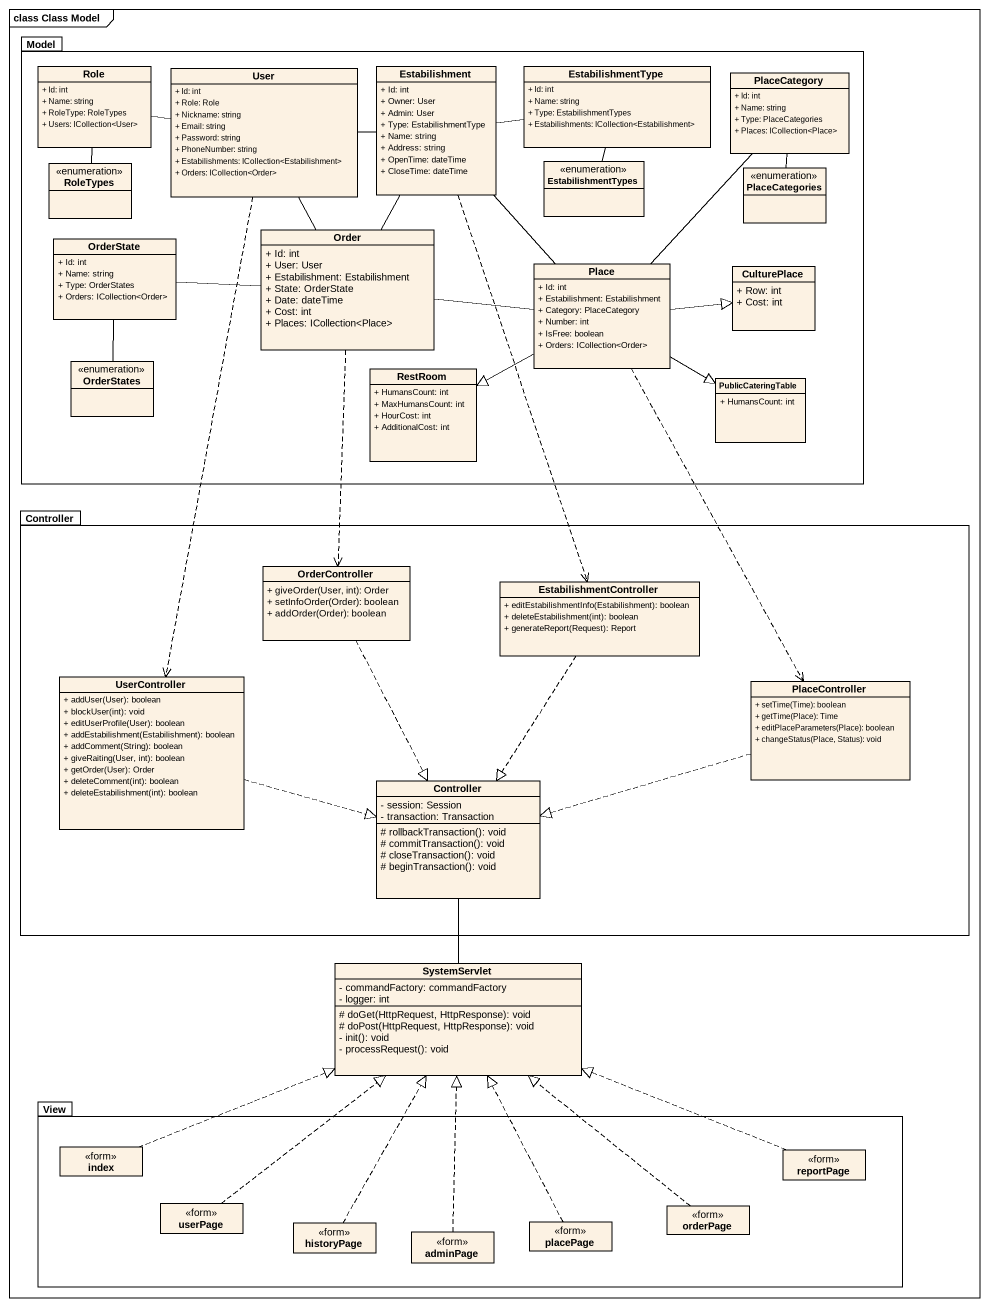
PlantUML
@startuml
mainframe class Class Model
hide circle
hide empty members
skinparam classAttributeIconSize 0
package Model {
  class Role {
    + Id: int
    + Name: string
    + RoleType: RoleTypes
    + Users: ICollection<User>
  }
  class User {
    + Id: int
    + Role: Role
    + Nickname: string
    + Email: string
    + Password: string
    + PhoneNumber: string
    + Estabilishments: ICollection<Estabilishment>
    + Orders: ICollection<Order>
  }
  class Estabilishment {
    + Id: int
    + Owner: User
    + Admin: User
    + Type: EstabilishmentType
    + Name: string
    + Address: string
    + OpenTime: dateTime
    + CloseTime: dateTime
  }
  class EstabilishmentType {
    + Id: int
    + Name: string
    + Type: EstabilishmentTypes
    + Estabilishments: ICollection<Estabilishment>
  }
  class PlaceCategory {
    + Id: int
    + Name: string
    + Type: PlaceCategories
    + Places: ICollection<Place>
  }
  enum RoleTypes
  enum EstabilishmentTypes
  enum PlaceCategories
  class OrderState {
    + Id: int
    + Name: string
    + Type: OrderStates
    + Orders: ICollection<Order>
  }
  class Order {
    + Id: int
    + User: User
    + Estabilishment: Estabilishment
    + State: OrderState
    + Date: dateTime
    + Cost: int
    + Places: ICollection<Place>
  }
  class Place {
    + Id: int
    + Estabilishment: Estabilishment
    + Category: PlaceCategory
    + Number: int
    + IsFree: boolean
    + Orders: ICollection<Order>
  }
  class CulturePlace {
    + Row: int
    + Cost: int
  }
  enum OrderStates
  class RestRoom {
    + HumansCount: int
    + MaxHumansCount: int
    + HourCost: int
    + AdditionalCost: int
  }
  class PublicCateringTable {
    + HumansCount: int
  }
}
package Controller {
  class OrderController {
    + giveOrder(User, int): Order
    + setInfoOrder(Order): boolean
    + addOrder(Order): boolean
  }
  class EstabilishmentController {
    + editEstabilishmentInfo(Estabilishment): boolean
    + deleteEstabilishment(int): boolean
    + generateReport(Request): Report
  }
  class UserController {
    + addUser(User): boolean
    + blockUser(int): void
    + editUserProfile(User): boolean
    + addEstabilishment(Estabilishment): boolean
    + addComment(String): boolean
    + giveRaiting(User, int): boolean
    + getOrder(User): Order
    + deleteComment(int): boolean
    + deleteEstabilishment(int): boolean
  }
  class PlaceController {
    + setTime(Time): boolean
    + getTime(Place): Time
    + editPlaceParameters(Place): boolean
    + changeStatus(Place, Status): void
  }
  class "Controller" as Controller_2 {
    - session: Session
    - transaction: Transaction
    # rollbackTransaction(): void
    # commitTransaction(): void
    # closeTransaction(): void
    # beginTransaction(): void
  }
}
class SystemServlet {
  - commandFactory: commandFactory
  - logger: int
  # doGet(HttpRequest, HttpResponse): void
  # doPost(HttpRequest, HttpResponse): void
  - init(): void
  - processRequest(): void
}
package View {
  class index <<form>>
  class reportPage <<form>>
  class userPage <<form>>
  class orderPage <<form>>
  class historyPage <<form>>
  class adminPage <<form>>
  class placePage <<form>>
}
Role -right- User
User -right- Estabilishment
User -- Order
User ..> UserController
Estabilishment -right- EstabilishmentType
Estabilishment -- Place
Estabilishment ..> EstabilishmentController
RoleTypes -up- Role
EstabilishmentTypes -up- EstabilishmentType
PlaceCategories -up- PlaceCategory
Order -up- Estabilishment
Order -left- OrderState
Order -right- Place
Order ..> OrderController
Place -up- PlaceCategory
Place -right-|> CulturePlace
Place -left-|> RestRoom
Place -right-|> PublicCateringTable
Place ..> PlaceController
OrderStates -up- OrderState
OrderController ..|> Controller_2
EstabilishmentController ..|> Controller_2
UserController .right.|> Controller_2
PlaceController .left.|> Controller_2
Controller_2 -- SystemServlet
index .right.|> SystemServlet
reportPage .left.|> SystemServlet
userPage .up.|> SystemServlet
orderPage .up.|> SystemServlet
historyPage .up.|> SystemServlet
adminPage .up.|> SystemServlet
placePage .up.|> SystemServlet
@enduml
